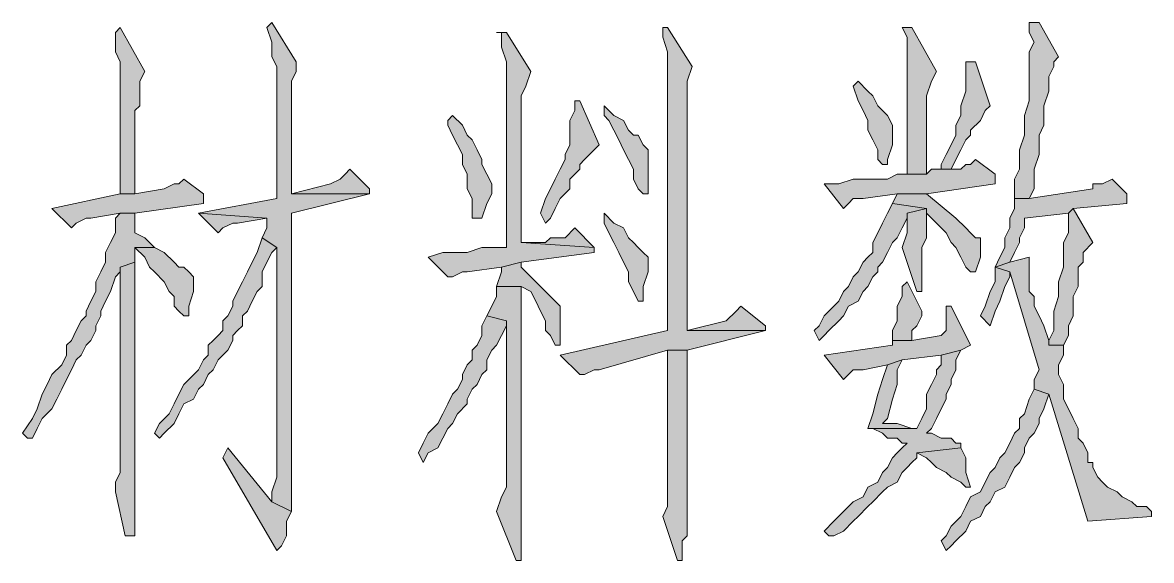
# Model space of a CAD drawing. Header units: millimetres. Extents: x 24 to 410, y 10 to 282.
# Drawn here: x 293.07 to 302.85, y 175.56 to 180.21 of the extents above; entities that cross this region are included whole.
import ezdxf

# ---------------------------------------------------------------- set-up
doc = ezdxf.new("R2010")
doc.units = ezdxf.units.MM

msp = doc.modelspace()

# ---------------------------------------------------------------- hatches: boundary and pattern name
h = msp.add_hatch(color=7)
h.dxf.hatch_style = 2
h.paths.add_polyline_path([(293.920333, 180.170667), (293.878, 180.128333), (293.878, 179.959), (293.920333, 179.874333), (293.920333, 178.731333), (294.047333, 178.731333), (294.047333, 179.154667), (294.047333, 179.239333), (294.047333, 179.451), (294.089667, 179.493333), (294.089667, 179.705), (294.132, 179.789667)])
h = msp.add_hatch(color=7)
h.dxf.hatch_style = 2
h.paths.add_polyline_path([(295.232667, 180.213), (295.190333, 180.170667), (295.232667, 180.043667), (295.232667, 179.916667), (295.275, 179.832), (295.275, 178.689), (294.597667, 178.562), (295.190333, 178.519667), (295.190333, 178.435), (295.148, 178.350333), (295.275, 178.265667), (295.275, 176.276), (295.232667, 176.149), (295.232667, 176.064333), (295.402, 175.979667), (295.402, 176.784), (295.402, 176.953333), (295.402, 178.562), (296.079333, 178.731333), (295.402, 178.731333), (295.402, 178.816), (295.402, 179.705), (295.444333, 179.789667), (295.444333, 179.874333)])
h = msp.add_hatch(color=7)
h.dxf.hatch_style = 2
h.paths.add_polyline_path([(298.661667, 180.170667), (298.619333, 180.170667), (298.619333, 180.086), (298.661667, 179.959), (298.661667, 177.884667), (298.661667, 177.842333), (298.661667, 177.546), (297.730333, 177.334333), (297.899667, 177.165), (297.942, 177.165), (298.026667, 177.207333), (298.069, 177.207333), (298.661667, 177.376667), (298.831, 177.376667), (299.508333, 177.546), (298.831, 177.546), (298.831, 177.673), (298.831, 179.705), (298.873333, 179.832)])
h = msp.add_hatch(color=7)
h.dxf.hatch_style = 2
h.paths.add_polyline_path([(300.778333, 180.170667), (300.693667, 180.170667), (300.736, 180.086), (300.736, 178.900667), (300.905333, 178.900667), (300.905333, 179.535667), (300.905333, 179.578), (300.947667, 179.705), (300.99, 179.789667)])
h = msp.add_hatch(color=7)
h.dxf.hatch_style = 2
h.paths.add_polyline_path([(301.879, 180.213), (301.794333, 180.213), (301.794333, 180.128333), (301.836667, 180.043667), (301.794333, 179.959), (301.794333, 179.535667), (301.752, 179.408667), (301.752, 179.239333), (301.709667, 179.112333), (301.709667, 178.943), (301.667333, 178.858333), (301.667333, 178.689), (301.794333, 178.689), (301.836667, 178.773667), (301.836667, 178.943), (301.879, 179.07), (301.879, 179.154667), (301.879, 179.239333), (301.921333, 179.324), (301.921333, 179.493333), (301.963667, 179.620333), (301.963667, 179.747333), (302.006, 179.832), (302.006, 179.874333), (302.048333, 179.916667)])
h = msp.add_hatch(color=7)
h.dxf.hatch_style = 2
h.paths.add_polyline_path([(297.264667, 180.128333), (297.18, 180.128333), (297.222333, 180.128333), (297.222333, 180.001333), (297.264667, 179.874333), (297.264667, 178.265667), (297.222333, 178.265667), (297.137667, 178.265667), (297.053, 178.265667), (296.926, 178.223333), (296.714333, 178.223333), (296.587333, 178.181), (296.756667, 178.011667), (296.799, 178.011667), (296.883667, 178.054), (296.926, 178.054), (297.222333, 178.096333), (297.391667, 178.138667), (298.026667, 178.223333), (298.026667, 178.265667), (297.391667, 178.308), (297.391667, 179.578), (297.434, 179.662667), (297.476333, 179.789667)])
h = msp.add_hatch(color=7)
h.dxf.hatch_style = 2
h.paths.add_polyline_path([(301.244, 179.874333), (301.244, 179.620333), (301.201667, 179.493333), (301.201667, 179.408667), (301.159333, 179.324), (301.159333, 179.239333), (301.117, 179.154667), (301.074667, 179.07), (301.032333, 178.985333), (301.032333, 178.943), (301.117, 178.943), (301.159333, 179.027667), (301.201667, 179.112333), (301.244, 179.197), (301.286333, 179.239333), (301.286333, 179.281667), (301.371, 179.366333), (301.413333, 179.451), (301.455667, 179.493333), (301.328667, 179.874333)])
h = msp.add_hatch(color=7)
h.dxf.hatch_style = 2
h.paths.add_polyline_path([(300.312667, 179.705), (300.270333, 179.662667), (300.312667, 179.535667), (300.355, 179.451), (300.397333, 179.366333), (300.397333, 179.281667), (300.439667, 179.197), (300.482, 179.112333), (300.482, 179.027667), (300.524333, 178.985333), (300.566667, 178.985333), (300.566667, 179.027667), (300.609, 179.154667), (300.609, 179.324), (300.566667, 179.408667), (300.524333, 179.451), (300.482, 179.493333), (300.439667, 179.578), (300.397333, 179.620333)])
h = msp.add_hatch(color=7)
h.dxf.hatch_style = 2
h.paths.add_polyline_path([(297.899667, 179.535667), (297.857333, 179.535667), (297.857333, 179.451), (297.815, 179.366333), (297.815, 179.154667), (297.772667, 179.07), (297.772667, 179.027667), (297.730333, 178.943), (297.688, 178.858333), (297.645667, 178.773667), (297.603333, 178.689), (297.561, 178.562), (297.603333, 178.477333), (297.645667, 178.519667), (297.688, 178.604333), (297.730333, 178.689), (297.815, 178.773667), (297.815, 178.858333), (297.857333, 178.900667), (297.899667, 178.943), (297.899667, 178.985333), (297.942, 179.027667), (297.984333, 179.07), (298.069, 179.154667)])
h = msp.add_hatch(color=7)
h.dxf.hatch_style = 2
h.paths.add_polyline_path([(298.111333, 179.493333), (298.111333, 179.408667), (298.153667, 179.366333), (298.196, 179.281667), (298.238333, 179.197), (298.280667, 179.112333), (298.323, 179.027667), (298.365333, 178.943), (298.365333, 178.858333), (298.407667, 178.773667), (298.45, 178.731333), (298.492333, 178.731333), (298.492333, 178.858333), (298.492333, 179.112333), (298.45, 179.154667), (298.407667, 179.239333), (298.365333, 179.239333), (298.323, 179.281667), (298.280667, 179.366333), (298.196, 179.408667)])
h = msp.add_hatch(color=7)
h.dxf.hatch_style = 2
h.paths.add_polyline_path([(296.799, 179.408667), (296.756667, 179.366333), (296.756667, 179.324), (296.799, 179.239333), (296.841333, 179.154667), (296.883667, 179.07), (296.883667, 178.985333), (296.926, 178.900667), (296.926, 178.773667), (296.968333, 178.689), (296.968333, 178.519667), (297.053, 178.519667), (297.095333, 178.646667), (297.137667, 178.731333), (297.137667, 178.816), (297.095333, 178.900667), (297.053, 178.985333), (297.053, 179.027667), (297.010667, 179.112333), (296.968333, 179.197), (296.926, 179.239333), (296.883667, 179.324)])
h = msp.add_hatch(color=7)
h.dxf.hatch_style = 2
h.paths.add_polyline_path([(301.328667, 179.027667), (301.286333, 178.985333), (301.244, 178.985333), (301.201667, 178.943), (300.947667, 178.943), (300.905333, 178.900667), (300.651333, 178.900667), (300.566667, 178.858333), (300.270333, 178.858333), (300.143333, 178.816), (300.016333, 178.816), (300.185667, 178.604333), (300.228, 178.646667), (300.270333, 178.689), (300.355, 178.689), (300.651333, 178.731333), (300.905333, 178.731333), (301.498, 178.816), (301.498, 178.900667)])
h = msp.add_hatch(color=7)
h.dxf.hatch_style = 2
h.paths.add_polyline_path([(294.470667, 178.858333), (294.428333, 178.816), (294.386, 178.816), (294.301333, 178.773667), (294.047333, 178.731333), (293.920333, 178.731333), (293.327667, 178.604333), (293.497, 178.435), (293.539333, 178.477333), (293.624, 178.519667), (293.666333, 178.519667), (293.920333, 178.562), (294.047333, 178.562), (294.64, 178.646667), (294.64, 178.731333)])
h = msp.add_hatch(color=7)
h.dxf.hatch_style = 2
h.paths.add_polyline_path([(295.91, 178.943), (295.867667, 178.900667), (295.825333, 178.858333), (295.740667, 178.816), (295.402, 178.731333), (296.079333, 178.731333), (296.079333, 178.773667)])
h = msp.add_hatch(color=7)
h.dxf.hatch_style = 2
h.paths.add_polyline_path([(302.514, 178.858333), (302.429333, 178.816), (302.344667, 178.816), (302.344667, 178.773667), (301.794333, 178.689), (301.667333, 178.689), (301.667333, 178.604333), (301.625, 178.519667), (301.625, 178.435), (301.582667, 178.350333), (301.582667, 178.265667), (301.540333, 178.181), (301.498, 178.096333), (301.625, 178.138667), (301.667333, 178.223333), (301.709667, 178.308), (301.709667, 178.350333), (301.752, 178.435), (301.752, 178.519667), (302.133, 178.562), (302.175333, 178.604333), (302.641, 178.646667), (302.641, 178.731333)])
h = msp.add_hatch(color=7)
h.dxf.hatch_style = 2
h.paths.add_polyline_path([(300.905333, 178.731333), (300.651333, 178.731333), (300.609, 178.646667), (300.905333, 178.604333), (300.905333, 178.562), (300.947667, 178.519667), (301.032333, 178.435), (301.074667, 178.392667), (301.117, 178.308), (301.159333, 178.265667), (301.201667, 178.181), (301.244, 178.096333), (301.286333, 178.054), (301.328667, 178.054), (301.371, 178.181), (301.371, 178.350333), (301.328667, 178.350333), (301.286333, 178.392667), (301.244, 178.435), (301.159333, 178.519667)])
h = msp.add_hatch(color=7)
h.dxf.hatch_style = 2
h.paths.add_polyline_path([(300.609, 178.646667), (300.566667, 178.562), (300.524333, 178.477333), (300.482, 178.392667), (300.439667, 178.308), (300.439667, 178.223333), (300.397333, 178.181), (300.355, 178.138667), (300.312667, 178.054), (300.270333, 178.011667), (300.228, 177.927), (300.185667, 177.884667), (300.143333, 177.8), (300.101, 177.757667), (300.016333, 177.673), (299.974, 177.588333), (299.931667, 177.546), (299.974, 177.461333), (300.016333, 177.503667), (300.058667, 177.546), (300.143333, 177.630667), (300.185667, 177.673), (300.228, 177.757667), (300.312667, 177.8), (300.355, 177.884667), (300.397333, 177.927), (300.439667, 178.011667), (300.482, 178.054), (300.482, 178.096333), (300.524333, 178.138667), (300.566667, 178.223333), (300.609, 178.308), (300.651333, 178.350333), (300.693667, 178.435), (300.736, 178.519667), (300.736, 178.562), (300.905333, 178.604333)])
h = msp.add_hatch(color=7)
h.dxf.hatch_style = 2
h.paths.add_polyline_path([(300.905333, 178.604333), (300.736, 178.562), (300.736, 178.392667), (300.693667, 178.265667), (300.820667, 177.884667), (300.863, 177.884667), (300.863, 177.969333), (300.863, 178.265667), (300.905333, 178.350333)])
h = msp.add_hatch(color=7)
h.dxf.hatch_style = 2
h.paths.add_polyline_path([(302.175333, 178.604333), (302.133, 178.562), (302.133, 178.392667), (302.090667, 178.308), (302.090667, 178.096333), (302.048333, 177.969333), (302.048333, 177.842333), (302.006, 177.715333), (302.006, 177.546), (301.963667, 177.461333), (301.963667, 177.419), (302.090667, 177.419), (302.133, 177.503667), (302.133, 177.588333), (302.175333, 177.673), (302.175333, 177.842333), (302.217667, 177.927), (302.217667, 178.096333), (302.26, 178.138667), (302.26, 178.181), (302.26, 178.223333), (302.344667, 178.308)])
h = msp.add_hatch(color=7)
h.dxf.hatch_style = 2
h.paths.add_polyline_path([(294.047333, 178.562), (293.920333, 178.562), (293.878, 178.519667), (293.878, 178.392667), (293.835667, 178.308), (293.793333, 178.223333), (293.793333, 178.138667), (293.751, 178.054), (293.708667, 177.969333), (293.708667, 177.884667), (293.666333, 177.8), (293.624, 177.715333), (293.624, 177.673), (293.581667, 177.630667), (293.539333, 177.546), (293.497, 177.461333), (293.454667, 177.419), (293.454667, 177.334333), (293.412333, 177.249667), (293.327667, 177.165), (293.285333, 177.080333), (293.243, 176.995667), (293.200667, 176.868667), (293.158333, 176.784), (293.073667, 176.657), (293.116, 176.614667), (293.158333, 176.614667), (293.200667, 176.699333), (293.243, 176.784), (293.327667, 176.868667), (293.37, 176.953333), (293.412333, 177.038), (293.454667, 177.122667), (293.497, 177.207333), (293.539333, 177.292), (293.581667, 177.334333), (293.624, 177.419), (293.666333, 177.461333), (293.708667, 177.546), (293.708667, 177.588333), (293.751, 177.673), (293.751, 177.715333), (293.793333, 177.8), (293.835667, 177.884667), (293.878, 178.011667), (293.920333, 178.054), (293.920333, 178.096333), (294.047333, 178.138667), (294.047333, 178.265667), (294.216667, 178.265667), (294.132, 178.350333), (294.047333, 178.392667)])
h = msp.add_hatch(color=7)
h.dxf.hatch_style = 2
h.paths.add_polyline_path([(294.597667, 178.562), (294.767, 178.392667), (294.809333, 178.435), (294.894, 178.477333), (294.936333, 178.477333), (295.190333, 178.519667)])
h = msp.add_hatch(color=7)
h.dxf.hatch_style = 2
h.paths.add_polyline_path([(298.111333, 178.562), (298.111333, 178.477333), (298.153667, 178.392667), (298.196, 178.308), (298.238333, 178.223333), (298.280667, 178.138667), (298.323, 178.054), (298.323, 177.969333), (298.365333, 177.884667), (298.407667, 177.8), (298.45, 177.8), (298.45, 177.927), (298.492333, 178.054), (298.492333, 178.181), (298.45, 178.223333), (298.407667, 178.265667), (298.365333, 178.308), (298.323, 178.350333), (298.280667, 178.435), (298.196, 178.477333)])
h = msp.add_hatch(color=7)
h.dxf.hatch_style = 2
h.paths.add_polyline_path([(297.857333, 178.435), (297.772667, 178.350333), (297.645667, 178.350333), (297.603333, 178.308), (297.391667, 178.308), (298.026667, 178.265667)])
h = msp.add_hatch(color=7)
h.dxf.hatch_style = 2
h.paths.add_polyline_path([(295.148, 178.350333), (295.105667, 178.223333), (295.063333, 178.138667), (295.021, 178.054), (294.978667, 177.969333), (294.936333, 177.884667), (294.894, 177.8), (294.894, 177.757667), (294.851667, 177.673), (294.809333, 177.630667), (294.809333, 177.546), (294.767, 177.503667), (294.724667, 177.461333), (294.682333, 177.419), (294.682333, 177.334333), (294.64, 177.292), (294.597667, 177.207333), (294.513, 177.122667), (294.470667, 177.080333), (294.428333, 176.995667), (294.386, 176.911), (294.343667, 176.826333), (294.259, 176.741667), (294.216667, 176.657), (294.259, 176.614667), (294.301333, 176.657), (294.386, 176.741667), (294.428333, 176.826333), (294.470667, 176.911), (294.555333, 176.953333), (294.597667, 177.038), (294.64, 177.080333), (294.682333, 177.165), (294.724667, 177.207333), (294.767, 177.292), (294.809333, 177.334333), (294.851667, 177.376667), (294.894, 177.461333), (294.894, 177.503667), (294.936333, 177.546), (294.978667, 177.588333), (294.978667, 177.673), (295.021, 177.715333), (295.063333, 177.8), (295.105667, 177.884667), (295.148, 177.927), (295.148, 178.054), (295.190333, 178.138667), (295.232667, 178.223333), (295.275, 178.265667)])
h = msp.add_hatch(color=7)
h.dxf.hatch_style = 2
h.paths.add_polyline_path([(294.216667, 178.265667), (294.047333, 178.265667), (294.132, 178.181), (294.174333, 178.096333), (294.216667, 178.054), (294.301333, 177.969333), (294.343667, 177.884667), (294.386, 177.842333), (294.386, 177.757667), (294.428333, 177.715333), (294.470667, 177.673), (294.513, 177.673), (294.513, 177.757667), (294.555333, 177.884667), (294.555333, 178.011667), (294.513, 178.054), (294.470667, 178.096333), (294.428333, 178.096333), (294.386, 178.138667), (294.301333, 178.223333)])
h = msp.add_hatch(color=7)
h.dxf.hatch_style = 2
h.paths.add_polyline_path([(301.794333, 178.181), (301.625, 178.138667), (301.498, 178.096333), (301.625, 178.054), (301.879, 177.207333), (301.836667, 177.122667), (301.836667, 177.038), (301.963667, 176.995667), (302.302333, 175.895), (302.852667, 175.937333), (302.852667, 175.979667), (302.810333, 176.022), (302.725667, 176.022), (302.683333, 176.064333), (302.598667, 176.106667), (302.556333, 176.149), (302.471667, 176.191333), (302.429333, 176.233667), (302.387, 176.276), (302.344667, 176.360667), (302.344667, 176.403), (302.302333, 176.403), (302.302333, 176.487667), (302.26, 176.572333), (302.217667, 176.614667), (302.217667, 176.699333), (302.175333, 176.784), (302.133, 176.868667), (302.090667, 176.953333), (302.090667, 177.080333), (302.048333, 177.165), (302.048333, 177.249667), (302.090667, 177.334333), (302.090667, 177.419), (301.963667, 177.419), (301.963667, 177.461333), (301.921333, 177.588333), (301.879, 177.673), (301.836667, 177.757667), (301.836667, 177.842333), (301.794333, 177.884667)])
h = msp.add_hatch(color=7)
h.dxf.hatch_style = 2
h.paths.add_polyline_path([(294.047333, 178.138667), (293.920333, 178.096333), (293.920333, 176.318333), (293.878, 176.233667), (293.878, 176.149), (293.962667, 175.768), (294.047333, 175.768), (294.047333, 175.895)])
h = msp.add_hatch(color=7)
h.dxf.hatch_style = 2
h.paths.add_polyline_path([(297.391667, 178.138667), (297.222333, 178.096333), (297.222333, 178.054), (297.18, 177.927), (297.391667, 177.927), (297.476333, 177.884667), (297.518667, 177.8), (297.561, 177.715333), (297.603333, 177.630667), (297.603333, 177.546), (297.645667, 177.503667), (297.688, 177.419), (297.730333, 177.419), (297.730333, 177.503667), (297.730333, 177.757667), (297.688, 177.8), (297.645667, 177.842333), (297.561, 177.927), (297.476333, 178.011667), (297.391667, 178.096333)])
h = msp.add_hatch(color=7)
h.dxf.hatch_style = 2
h.paths.add_polyline_path([(301.498, 178.096333), (301.498, 177.969333), (301.455667, 177.884667), (301.413333, 177.757667), (301.371, 177.673), (301.455667, 177.588333), (301.498, 177.715333), (301.540333, 177.8), (301.582667, 177.927), (301.625, 178.011667), (301.625, 178.054)])
h = msp.add_hatch(color=7)
h.dxf.hatch_style = 2
h.paths.add_polyline_path([(297.18, 177.927), (297.18, 177.842333), (297.137667, 177.757667), (297.095333, 177.673), (297.264667, 177.630667), (297.264667, 176.191333), (297.222333, 176.106667), (297.18, 175.979667), (297.349333, 175.556333), (297.391667, 175.556333), (297.391667, 177.927)])
h = msp.add_hatch(color=7)
h.dxf.hatch_style = 2
h.paths.add_polyline_path([(300.736, 177.969333), (300.693667, 177.927), (300.693667, 177.842333), (300.651333, 177.757667), (300.651333, 177.630667), (300.609, 177.546), (300.609, 177.461333), (300.778333, 177.461333), (300.778333, 177.546), (300.820667, 177.588333), (300.863, 177.673), (300.863, 177.715333)])
h = msp.add_hatch(color=7)
h.dxf.hatch_style = 2
h.paths.add_polyline_path([(299.296667, 177.757667), (299.254333, 177.715333), (299.169667, 177.630667), (298.831, 177.546), (299.508333, 177.546), (299.508333, 177.588333)])
h = msp.add_hatch(color=7)
h.dxf.hatch_style = 2
h.paths.add_polyline_path([(301.117, 177.757667), (301.074667, 177.757667), (301.074667, 177.715333), (301.074667, 177.546), (301.032333, 177.503667), (300.778333, 177.461333), (300.609, 177.461333), (300.609, 177.419), (300.016333, 177.334333), (300.185667, 177.122667), (300.228, 177.165), (300.270333, 177.207333), (300.355, 177.207333), (300.566667, 177.249667), (300.693667, 177.292), (301.032333, 177.334333), (301.201667, 177.376667), (301.286333, 177.419)])
h = msp.add_hatch(color=7)
h.dxf.hatch_style = 2
h.paths.add_polyline_path([(297.095333, 177.673), (297.053, 177.588333), (297.053, 177.503667), (297.010667, 177.419), (296.968333, 177.376667), (296.968333, 177.292), (296.926, 177.249667), (296.883667, 177.165), (296.883667, 177.122667), (296.841333, 177.038), (296.799, 176.995667), (296.756667, 176.911), (296.714333, 176.826333), (296.672, 176.741667), (296.587333, 176.657), (296.545, 176.572333), (296.502667, 176.487667), (296.545, 176.403), (296.587333, 176.487667), (296.672, 176.53), (296.714333, 176.614667), (296.756667, 176.699333), (296.799, 176.741667), (296.841333, 176.826333), (296.926, 176.911), (296.926, 176.953333), (296.968333, 177.038), (297.010667, 177.080333), (297.053, 177.165), (297.095333, 177.207333), (297.095333, 177.292), (297.137667, 177.376667), (297.18, 177.419), (297.222333, 177.503667), (297.264667, 177.588333), (297.264667, 177.630667)])
h = msp.add_hatch(color=7)
h.dxf.hatch_style = 2
h.paths.add_polyline_path([(298.831, 177.376667), (298.661667, 177.376667), (298.661667, 177.334333), (298.661667, 176.022), (298.619333, 175.937333), (298.746333, 175.556333), (298.788667, 175.556333), (298.788667, 175.598667), (298.788667, 175.683333), (298.788667, 175.725667), (298.831, 175.768)])
h = msp.add_hatch(color=7)
h.dxf.hatch_style = 2
h.paths.add_polyline_path([(301.201667, 177.376667), (301.032333, 177.334333), (301.032333, 177.249667), (300.99, 177.207333), (300.99, 177.165), (300.947667, 177.080333), (300.905333, 176.995667), (300.905333, 176.868667), (300.863, 176.784), (300.820667, 176.699333), (300.439667, 176.699333), (300.524333, 176.657), (300.566667, 176.614667), (300.651333, 176.614667), (300.693667, 176.572333), (300.736, 176.572333), (300.693667, 176.53), (300.651333, 176.487667), (300.609, 176.445333), (300.566667, 176.360667), (300.524333, 176.318333), (300.482, 176.233667), (300.397333, 176.191333), (300.355, 176.106667), (300.270333, 176.064333), (300.185667, 175.979667), (300.101, 175.895), (300.016333, 175.810333), (300.058667, 175.768), (300.101, 175.768), (300.185667, 175.810333), (300.270333, 175.895), (300.312667, 175.937333), (300.397333, 176.022), (300.439667, 176.064333), (300.524333, 176.149), (300.566667, 176.191333), (300.651333, 176.233667), (300.693667, 176.318333), (300.736, 176.360667), (300.778333, 176.403), (300.820667, 176.445333), (300.820667, 176.487667), (301.201667, 176.53), (301.201667, 176.572333), (301.159333, 176.572333), (301.117, 176.614667), (301.032333, 176.614667), (300.947667, 176.657), (300.905333, 176.657), (300.947667, 176.699333), (300.99, 176.784), (301.032333, 176.868667), (301.074667, 176.953333), (301.074667, 176.995667), (301.117, 177.080333), (301.117, 177.122667), (301.159333, 177.207333), (301.159333, 177.292)])
h = msp.add_hatch(color=7)
h.dxf.hatch_style = 2
h.paths.add_polyline_path([(300.693667, 177.292), (300.566667, 177.249667), (300.524333, 177.122667), (300.482, 176.995667), (300.439667, 176.826333), (300.397333, 176.699333), (300.820667, 176.699333), (300.778333, 176.699333), (300.651333, 176.741667), (300.524333, 176.741667), (300.566667, 176.784), (300.609, 176.953333), (300.651333, 177.080333), (300.651333, 177.207333)])
h = msp.add_hatch(color=7)
h.dxf.hatch_style = 2
h.paths.add_polyline_path([(301.836667, 177.038), (301.794333, 176.953333), (301.752, 176.826333), (301.709667, 176.784), (301.709667, 176.699333), (301.667333, 176.657), (301.625, 176.572333), (301.582667, 176.487667), (301.540333, 176.445333), (301.498, 176.360667), (301.455667, 176.318333), (301.413333, 176.233667), (301.371, 176.149), (301.286333, 176.106667), (301.244, 176.022), (301.201667, 175.937333), (301.117, 175.852667), (301.074667, 175.768), (301.032333, 175.725667), (301.074667, 175.641), (301.117, 175.683333), (301.159333, 175.725667), (301.244, 175.810333), (301.286333, 175.895), (301.371, 175.937333), (301.413333, 176.022), (301.455667, 176.064333), (301.498, 176.149), (301.582667, 176.191333), (301.625, 176.276), (301.667333, 176.360667), (301.709667, 176.403), (301.752, 176.487667), (301.752, 176.53), (301.794333, 176.614667), (301.836667, 176.657), (301.879, 176.741667), (301.879, 176.784), (301.921333, 176.868667), (301.963667, 176.995667)])
h = msp.add_hatch(color=7)
h.dxf.hatch_style = 2
h.paths.add_polyline_path([(294.851667, 176.53), (294.809333, 176.445333), (295.275, 175.641), (295.317333, 175.683333), (295.359667, 175.768), (295.359667, 175.895), (295.402, 175.979667), (295.232667, 176.064333)])
h = msp.add_hatch(color=7)
h.dxf.hatch_style = 2
h.paths.add_polyline_path([(301.201667, 176.53), (300.820667, 176.487667), (300.905333, 176.445333), (300.947667, 176.403), (300.99, 176.360667), (301.074667, 176.318333), (301.117, 176.276), (301.201667, 176.233667), (301.244, 176.191333), (301.286333, 176.191333), (301.244, 176.318333), (301.244, 176.445333)])

# ---------------------------------------------------------------- linework, layer by layer
at = {"color": 7, "lineweight": 0}
for points in [[(293.920333, 180.170667), (293.878, 180.128333), (293.878, 179.959), (293.920333, 179.874333), (293.920333, 178.731333), (294.047333, 178.731333), (294.047333, 179.154667), (294.047333, 179.239333), (294.047333, 179.451), (294.089667, 179.493333), (294.089667, 179.705), (294.132, 179.789667)], [(295.232667, 180.213), (295.190333, 180.170667), (295.232667, 180.043667), (295.232667, 179.916667), (295.275, 179.832), (295.275, 178.689), (294.597667, 178.562), (295.190333, 178.519667), (295.190333, 178.435), (295.148, 178.350333), (295.275, 178.265667), (295.275, 176.276), (295.232667, 176.149), (295.232667, 176.064333), (295.402, 175.979667), (295.402, 176.784), (295.402, 176.953333), (295.402, 178.562), (296.079333, 178.731333), (295.402, 178.731333), (295.402, 178.816), (295.402, 179.705), (295.444333, 179.789667), (295.444333, 179.874333)], [(298.661667, 180.170667), (298.619333, 180.170667), (298.619333, 180.086), (298.661667, 179.959), (298.661667, 177.884667), (298.661667, 177.842333), (298.661667, 177.546), (297.730333, 177.334333), (297.899667, 177.165), (297.942, 177.165), (298.026667, 177.207333), (298.069, 177.207333), (298.661667, 177.376667), (298.831, 177.376667), (299.508333, 177.546), (298.831, 177.546), (298.831, 177.673), (298.831, 179.705), (298.873333, 179.832)], [(300.778333, 180.170667), (300.693667, 180.170667), (300.736, 180.086), (300.736, 178.900667), (300.905333, 178.900667), (300.905333, 179.535667), (300.905333, 179.578), (300.947667, 179.705), (300.99, 179.789667)], [(301.879, 180.213), (301.794333, 180.213), (301.794333, 180.128333), (301.836667, 180.043667), (301.794333, 179.959), (301.794333, 179.535667), (301.752, 179.408667), (301.752, 179.239333), (301.709667, 179.112333), (301.709667, 178.943), (301.667333, 178.858333), (301.667333, 178.689), (301.794333, 178.689), (301.836667, 178.773667), (301.836667, 178.943), (301.879, 179.07), (301.879, 179.154667), (301.879, 179.239333), (301.921333, 179.324), (301.921333, 179.493333), (301.963667, 179.620333), (301.963667, 179.747333), (302.006, 179.832), (302.006, 179.874333), (302.048333, 179.916667)], [(297.264667, 180.128333), (297.18, 180.128333), (297.222333, 180.128333), (297.222333, 180.001333), (297.264667, 179.874333), (297.264667, 178.265667), (297.222333, 178.265667), (297.137667, 178.265667), (297.053, 178.265667), (296.926, 178.223333), (296.714333, 178.223333), (296.587333, 178.181), (296.756667, 178.011667), (296.799, 178.011667), (296.883667, 178.054), (296.926, 178.054), (297.222333, 178.096333), (297.391667, 178.138667), (298.026667, 178.223333), (298.026667, 178.265667), (297.391667, 178.308), (297.391667, 179.578), (297.434, 179.662667), (297.476333, 179.789667)], [(301.244, 179.874333), (301.244, 179.620333), (301.201667, 179.493333), (301.201667, 179.408667), (301.159333, 179.324), (301.159333, 179.239333), (301.117, 179.154667), (301.074667, 179.07), (301.032333, 178.985333), (301.032333, 178.943), (301.117, 178.943), (301.159333, 179.027667), (301.201667, 179.112333), (301.244, 179.197), (301.286333, 179.239333), (301.286333, 179.281667), (301.371, 179.366333), (301.413333, 179.451), (301.455667, 179.493333), (301.328667, 179.874333)], [(300.312667, 179.705), (300.270333, 179.662667), (300.312667, 179.535667), (300.355, 179.451), (300.397333, 179.366333), (300.397333, 179.281667), (300.439667, 179.197), (300.482, 179.112333), (300.482, 179.027667), (300.524333, 178.985333), (300.566667, 178.985333), (300.566667, 179.027667), (300.609, 179.154667), (300.609, 179.324), (300.566667, 179.408667), (300.524333, 179.451), (300.482, 179.493333), (300.439667, 179.578), (300.397333, 179.620333)], [(297.899667, 179.535667), (297.857333, 179.535667), (297.857333, 179.451), (297.815, 179.366333), (297.815, 179.154667), (297.772667, 179.07), (297.772667, 179.027667), (297.730333, 178.943), (297.688, 178.858333), (297.645667, 178.773667), (297.603333, 178.689), (297.561, 178.562), (297.603333, 178.477333), (297.645667, 178.519667), (297.688, 178.604333), (297.730333, 178.689), (297.815, 178.773667), (297.815, 178.858333), (297.857333, 178.900667), (297.899667, 178.943), (297.899667, 178.985333), (297.942, 179.027667), (297.984333, 179.07), (298.069, 179.154667)], [(298.111333, 179.493333), (298.111333, 179.408667), (298.153667, 179.366333), (298.196, 179.281667), (298.238333, 179.197), (298.280667, 179.112333), (298.323, 179.027667), (298.365333, 178.943), (298.365333, 178.858333), (298.407667, 178.773667), (298.45, 178.731333), (298.492333, 178.731333), (298.492333, 178.858333), (298.492333, 179.112333), (298.45, 179.154667), (298.407667, 179.239333), (298.365333, 179.239333), (298.323, 179.281667), (298.280667, 179.366333), (298.196, 179.408667)], [(296.799, 179.408667), (296.756667, 179.366333), (296.756667, 179.324), (296.799, 179.239333), (296.841333, 179.154667), (296.883667, 179.07), (296.883667, 178.985333), (296.926, 178.900667), (296.926, 178.773667), (296.968333, 178.689), (296.968333, 178.519667), (297.053, 178.519667), (297.095333, 178.646667), (297.137667, 178.731333), (297.137667, 178.816), (297.095333, 178.900667), (297.053, 178.985333), (297.053, 179.027667), (297.010667, 179.112333), (296.968333, 179.197), (296.926, 179.239333), (296.883667, 179.324)], [(301.328667, 179.027667), (301.286333, 178.985333), (301.244, 178.985333), (301.201667, 178.943), (300.947667, 178.943), (300.905333, 178.900667), (300.651333, 178.900667), (300.566667, 178.858333), (300.270333, 178.858333), (300.143333, 178.816), (300.016333, 178.816), (300.185667, 178.604333), (300.228, 178.646667), (300.270333, 178.689), (300.355, 178.689), (300.651333, 178.731333), (300.905333, 178.731333), (301.498, 178.816), (301.498, 178.900667)], [(294.470667, 178.858333), (294.428333, 178.816), (294.386, 178.816), (294.301333, 178.773667), (294.047333, 178.731333), (293.920333, 178.731333), (293.327667, 178.604333), (293.497, 178.435), (293.539333, 178.477333), (293.624, 178.519667), (293.666333, 178.519667), (293.920333, 178.562), (294.047333, 178.562), (294.64, 178.646667), (294.64, 178.731333)], [(295.91, 178.943), (295.867667, 178.900667), (295.825333, 178.858333), (295.740667, 178.816), (295.402, 178.731333), (296.079333, 178.731333), (296.079333, 178.773667)], [(302.514, 178.858333), (302.429333, 178.816), (302.344667, 178.816), (302.344667, 178.773667), (301.794333, 178.689), (301.667333, 178.689), (301.667333, 178.604333), (301.625, 178.519667), (301.625, 178.435), (301.582667, 178.350333), (301.582667, 178.265667), (301.540333, 178.181), (301.498, 178.096333), (301.625, 178.138667), (301.667333, 178.223333), (301.709667, 178.308), (301.709667, 178.350333), (301.752, 178.435), (301.752, 178.519667), (302.133, 178.562), (302.175333, 178.604333), (302.641, 178.646667), (302.641, 178.731333)], [(300.905333, 178.731333), (300.651333, 178.731333), (300.609, 178.646667), (300.905333, 178.604333), (300.905333, 178.562), (300.947667, 178.519667), (301.032333, 178.435), (301.074667, 178.392667), (301.117, 178.308), (301.159333, 178.265667), (301.201667, 178.181), (301.244, 178.096333), (301.286333, 178.054), (301.328667, 178.054), (301.371, 178.181), (301.371, 178.350333), (301.328667, 178.350333), (301.286333, 178.392667), (301.244, 178.435), (301.159333, 178.519667)], [(300.609, 178.646667), (300.566667, 178.562), (300.524333, 178.477333), (300.482, 178.392667), (300.439667, 178.308), (300.439667, 178.223333), (300.397333, 178.181), (300.355, 178.138667), (300.312667, 178.054), (300.270333, 178.011667), (300.228, 177.927), (300.185667, 177.884667), (300.143333, 177.8), (300.101, 177.757667), (300.016333, 177.673), (299.974, 177.588333), (299.931667, 177.546), (299.974, 177.461333), (300.016333, 177.503667), (300.058667, 177.546), (300.143333, 177.630667), (300.185667, 177.673), (300.228, 177.757667), (300.312667, 177.8), (300.355, 177.884667), (300.397333, 177.927), (300.439667, 178.011667), (300.482, 178.054), (300.482, 178.096333), (300.524333, 178.138667), (300.566667, 178.223333), (300.609, 178.308), (300.651333, 178.350333), (300.693667, 178.435), (300.736, 178.519667), (300.736, 178.562), (300.905333, 178.604333)], [(300.905333, 178.604333), (300.736, 178.562), (300.736, 178.392667), (300.693667, 178.265667), (300.820667, 177.884667), (300.863, 177.884667), (300.863, 177.969333), (300.863, 178.265667), (300.905333, 178.350333)], [(302.175333, 178.604333), (302.133, 178.562), (302.133, 178.392667), (302.090667, 178.308), (302.090667, 178.096333), (302.048333, 177.969333), (302.048333, 177.842333), (302.006, 177.715333), (302.006, 177.546), (301.963667, 177.461333), (301.963667, 177.419), (302.090667, 177.419), (302.133, 177.503667), (302.133, 177.588333), (302.175333, 177.673), (302.175333, 177.842333), (302.217667, 177.927), (302.217667, 178.096333), (302.26, 178.138667), (302.26, 178.181), (302.26, 178.223333), (302.344667, 178.308)], [(294.047333, 178.562), (293.920333, 178.562), (293.878, 178.519667), (293.878, 178.392667), (293.835667, 178.308), (293.793333, 178.223333), (293.793333, 178.138667), (293.751, 178.054), (293.708667, 177.969333), (293.708667, 177.884667), (293.666333, 177.8), (293.624, 177.715333), (293.624, 177.673), (293.581667, 177.630667), (293.539333, 177.546), (293.497, 177.461333), (293.454667, 177.419), (293.454667, 177.334333), (293.412333, 177.249667), (293.327667, 177.165), (293.285333, 177.080333), (293.243, 176.995667), (293.200667, 176.868667), (293.158333, 176.784), (293.073667, 176.657), (293.116, 176.614667), (293.158333, 176.614667), (293.200667, 176.699333), (293.243, 176.784), (293.327667, 176.868667), (293.37, 176.953333), (293.412333, 177.038), (293.454667, 177.122667), (293.497, 177.207333), (293.539333, 177.292), (293.581667, 177.334333), (293.624, 177.419), (293.666333, 177.461333), (293.708667, 177.546), (293.708667, 177.588333), (293.751, 177.673), (293.751, 177.715333), (293.793333, 177.8), (293.835667, 177.884667), (293.878, 178.011667), (293.920333, 178.054), (293.920333, 178.096333), (294.047333, 178.138667), (294.047333, 178.265667), (294.216667, 178.265667), (294.132, 178.350333), (294.047333, 178.392667)], [(294.597667, 178.562), (294.767, 178.392667), (294.809333, 178.435), (294.894, 178.477333), (294.936333, 178.477333), (295.190333, 178.519667)], [(298.111333, 178.562), (298.111333, 178.477333), (298.153667, 178.392667), (298.196, 178.308), (298.238333, 178.223333), (298.280667, 178.138667), (298.323, 178.054), (298.323, 177.969333), (298.365333, 177.884667), (298.407667, 177.8), (298.45, 177.8), (298.45, 177.927), (298.492333, 178.054), (298.492333, 178.181), (298.45, 178.223333), (298.407667, 178.265667), (298.365333, 178.308), (298.323, 178.350333), (298.280667, 178.435), (298.196, 178.477333)], [(297.857333, 178.435), (297.772667, 178.350333), (297.645667, 178.350333), (297.603333, 178.308), (297.391667, 178.308), (298.026667, 178.265667)], [(295.148, 178.350333), (295.105667, 178.223333), (295.063333, 178.138667), (295.021, 178.054), (294.978667, 177.969333), (294.936333, 177.884667), (294.894, 177.8), (294.894, 177.757667), (294.851667, 177.673), (294.809333, 177.630667), (294.809333, 177.546), (294.767, 177.503667), (294.724667, 177.461333), (294.682333, 177.419), (294.682333, 177.334333), (294.64, 177.292), (294.597667, 177.207333), (294.513, 177.122667), (294.470667, 177.080333), (294.428333, 176.995667), (294.386, 176.911), (294.343667, 176.826333), (294.259, 176.741667), (294.216667, 176.657), (294.259, 176.614667), (294.301333, 176.657), (294.386, 176.741667), (294.428333, 176.826333), (294.470667, 176.911), (294.555333, 176.953333), (294.597667, 177.038), (294.64, 177.080333), (294.682333, 177.165), (294.724667, 177.207333), (294.767, 177.292), (294.809333, 177.334333), (294.851667, 177.376667), (294.894, 177.461333), (294.894, 177.503667), (294.936333, 177.546), (294.978667, 177.588333), (294.978667, 177.673), (295.021, 177.715333), (295.063333, 177.8), (295.105667, 177.884667), (295.148, 177.927), (295.148, 178.054), (295.190333, 178.138667), (295.232667, 178.223333), (295.275, 178.265667)], [(294.216667, 178.265667), (294.047333, 178.265667), (294.132, 178.181), (294.174333, 178.096333), (294.216667, 178.054), (294.301333, 177.969333), (294.343667, 177.884667), (294.386, 177.842333), (294.386, 177.757667), (294.428333, 177.715333), (294.470667, 177.673), (294.513, 177.673), (294.513, 177.757667), (294.555333, 177.884667), (294.555333, 178.011667), (294.513, 178.054), (294.470667, 178.096333), (294.428333, 178.096333), (294.386, 178.138667), (294.301333, 178.223333)], [(301.794333, 178.181), (301.625, 178.138667), (301.498, 178.096333), (301.625, 178.054), (301.879, 177.207333), (301.836667, 177.122667), (301.836667, 177.038), (301.963667, 176.995667), (302.302333, 175.895), (302.852667, 175.937333), (302.852667, 175.979667), (302.810333, 176.022), (302.725667, 176.022), (302.683333, 176.064333), (302.598667, 176.106667), (302.556333, 176.149), (302.471667, 176.191333), (302.429333, 176.233667), (302.387, 176.276), (302.344667, 176.360667), (302.344667, 176.403), (302.302333, 176.403), (302.302333, 176.487667), (302.26, 176.572333), (302.217667, 176.614667), (302.217667, 176.699333), (302.175333, 176.784), (302.133, 176.868667), (302.090667, 176.953333), (302.090667, 177.080333), (302.048333, 177.165), (302.048333, 177.249667), (302.090667, 177.334333), (302.090667, 177.419), (301.963667, 177.419), (301.963667, 177.461333), (301.921333, 177.588333), (301.879, 177.673), (301.836667, 177.757667), (301.836667, 177.842333), (301.794333, 177.884667)], [(294.047333, 178.138667), (293.920333, 178.096333), (293.920333, 176.318333), (293.878, 176.233667), (293.878, 176.149), (293.962667, 175.768), (294.047333, 175.768), (294.047333, 175.895)], [(297.391667, 178.138667), (297.222333, 178.096333), (297.222333, 178.054), (297.18, 177.927), (297.391667, 177.927), (297.476333, 177.884667), (297.518667, 177.8), (297.561, 177.715333), (297.603333, 177.630667), (297.603333, 177.546), (297.645667, 177.503667), (297.688, 177.419), (297.730333, 177.419), (297.730333, 177.503667), (297.730333, 177.757667), (297.688, 177.8), (297.645667, 177.842333), (297.561, 177.927), (297.476333, 178.011667), (297.391667, 178.096333)], [(301.498, 178.096333), (301.498, 177.969333), (301.455667, 177.884667), (301.413333, 177.757667), (301.371, 177.673), (301.455667, 177.588333), (301.498, 177.715333), (301.540333, 177.8), (301.582667, 177.927), (301.625, 178.011667), (301.625, 178.054)], [(297.18, 177.927), (297.18, 177.842333), (297.137667, 177.757667), (297.095333, 177.673), (297.264667, 177.630667), (297.264667, 176.191333), (297.222333, 176.106667), (297.18, 175.979667), (297.349333, 175.556333), (297.391667, 175.556333), (297.391667, 177.927)], [(300.736, 177.969333), (300.693667, 177.927), (300.693667, 177.842333), (300.651333, 177.757667), (300.651333, 177.630667), (300.609, 177.546), (300.609, 177.461333), (300.778333, 177.461333), (300.778333, 177.546), (300.820667, 177.588333), (300.863, 177.673), (300.863, 177.715333)], [(299.296667, 177.757667), (299.254333, 177.715333), (299.169667, 177.630667), (298.831, 177.546), (299.508333, 177.546), (299.508333, 177.588333)], [(301.117, 177.757667), (301.074667, 177.757667), (301.074667, 177.715333), (301.074667, 177.546), (301.032333, 177.503667), (300.778333, 177.461333), (300.609, 177.461333), (300.609, 177.419), (300.016333, 177.334333), (300.185667, 177.122667), (300.228, 177.165), (300.270333, 177.207333), (300.355, 177.207333), (300.566667, 177.249667), (300.693667, 177.292), (301.032333, 177.334333), (301.201667, 177.376667), (301.286333, 177.419)], [(297.095333, 177.673), (297.053, 177.588333), (297.053, 177.503667), (297.010667, 177.419), (296.968333, 177.376667), (296.968333, 177.292), (296.926, 177.249667), (296.883667, 177.165), (296.883667, 177.122667), (296.841333, 177.038), (296.799, 176.995667), (296.756667, 176.911), (296.714333, 176.826333), (296.672, 176.741667), (296.587333, 176.657), (296.545, 176.572333), (296.502667, 176.487667), (296.545, 176.403), (296.587333, 176.487667), (296.672, 176.53), (296.714333, 176.614667), (296.756667, 176.699333), (296.799, 176.741667), (296.841333, 176.826333), (296.926, 176.911), (296.926, 176.953333), (296.968333, 177.038), (297.010667, 177.080333), (297.053, 177.165), (297.095333, 177.207333), (297.095333, 177.292), (297.137667, 177.376667), (297.18, 177.419), (297.222333, 177.503667), (297.264667, 177.588333), (297.264667, 177.630667)], [(298.831, 177.376667), (298.661667, 177.376667), (298.661667, 177.334333), (298.661667, 176.022), (298.619333, 175.937333), (298.746333, 175.556333), (298.788667, 175.556333), (298.788667, 175.598667), (298.788667, 175.683333), (298.788667, 175.725667), (298.831, 175.768)], [(301.201667, 177.376667), (301.032333, 177.334333), (301.032333, 177.249667), (300.99, 177.207333), (300.99, 177.165), (300.947667, 177.080333), (300.905333, 176.995667), (300.905333, 176.868667), (300.863, 176.784), (300.820667, 176.699333), (300.439667, 176.699333), (300.524333, 176.657), (300.566667, 176.614667), (300.651333, 176.614667), (300.693667, 176.572333), (300.736, 176.572333), (300.693667, 176.53), (300.651333, 176.487667), (300.609, 176.445333), (300.566667, 176.360667), (300.524333, 176.318333), (300.482, 176.233667), (300.397333, 176.191333), (300.355, 176.106667), (300.270333, 176.064333), (300.185667, 175.979667), (300.101, 175.895), (300.016333, 175.810333), (300.058667, 175.768), (300.101, 175.768), (300.185667, 175.810333), (300.270333, 175.895), (300.312667, 175.937333), (300.397333, 176.022), (300.439667, 176.064333), (300.524333, 176.149), (300.566667, 176.191333), (300.651333, 176.233667), (300.693667, 176.318333), (300.736, 176.360667), (300.778333, 176.403), (300.820667, 176.445333), (300.820667, 176.487667), (301.201667, 176.53), (301.201667, 176.572333), (301.159333, 176.572333), (301.117, 176.614667), (301.032333, 176.614667), (300.947667, 176.657), (300.905333, 176.657), (300.947667, 176.699333), (300.99, 176.784), (301.032333, 176.868667), (301.074667, 176.953333), (301.074667, 176.995667), (301.117, 177.080333), (301.117, 177.122667), (301.159333, 177.207333), (301.159333, 177.292)], [(300.693667, 177.292), (300.566667, 177.249667), (300.524333, 177.122667), (300.482, 176.995667), (300.439667, 176.826333), (300.397333, 176.699333), (300.820667, 176.699333), (300.778333, 176.699333), (300.651333, 176.741667), (300.524333, 176.741667), (300.566667, 176.784), (300.609, 176.953333), (300.651333, 177.080333), (300.651333, 177.207333)], [(301.836667, 177.038), (301.794333, 176.953333), (301.752, 176.826333), (301.709667, 176.784), (301.709667, 176.699333), (301.667333, 176.657), (301.625, 176.572333), (301.582667, 176.487667), (301.540333, 176.445333), (301.498, 176.360667), (301.455667, 176.318333), (301.413333, 176.233667), (301.371, 176.149), (301.286333, 176.106667), (301.244, 176.022), (301.201667, 175.937333), (301.117, 175.852667), (301.074667, 175.768), (301.032333, 175.725667), (301.074667, 175.641), (301.117, 175.683333), (301.159333, 175.725667), (301.244, 175.810333), (301.286333, 175.895), (301.371, 175.937333), (301.413333, 176.022), (301.455667, 176.064333), (301.498, 176.149), (301.582667, 176.191333), (301.625, 176.276), (301.667333, 176.360667), (301.709667, 176.403), (301.752, 176.487667), (301.752, 176.53), (301.794333, 176.614667), (301.836667, 176.657), (301.879, 176.741667), (301.879, 176.784), (301.921333, 176.868667), (301.963667, 176.995667)], [(294.851667, 176.53), (294.809333, 176.445333), (295.275, 175.641), (295.317333, 175.683333), (295.359667, 175.768), (295.359667, 175.895), (295.402, 175.979667), (295.232667, 176.064333)], [(301.201667, 176.53), (300.820667, 176.487667), (300.905333, 176.445333), (300.947667, 176.403), (300.99, 176.360667), (301.074667, 176.318333), (301.117, 176.276), (301.201667, 176.233667), (301.244, 176.191333), (301.286333, 176.191333), (301.244, 176.318333), (301.244, 176.445333)]]:
    msp.add_lwpolyline(points, close=True, dxfattribs=at)

doc.saveas('drawing.dxf')
